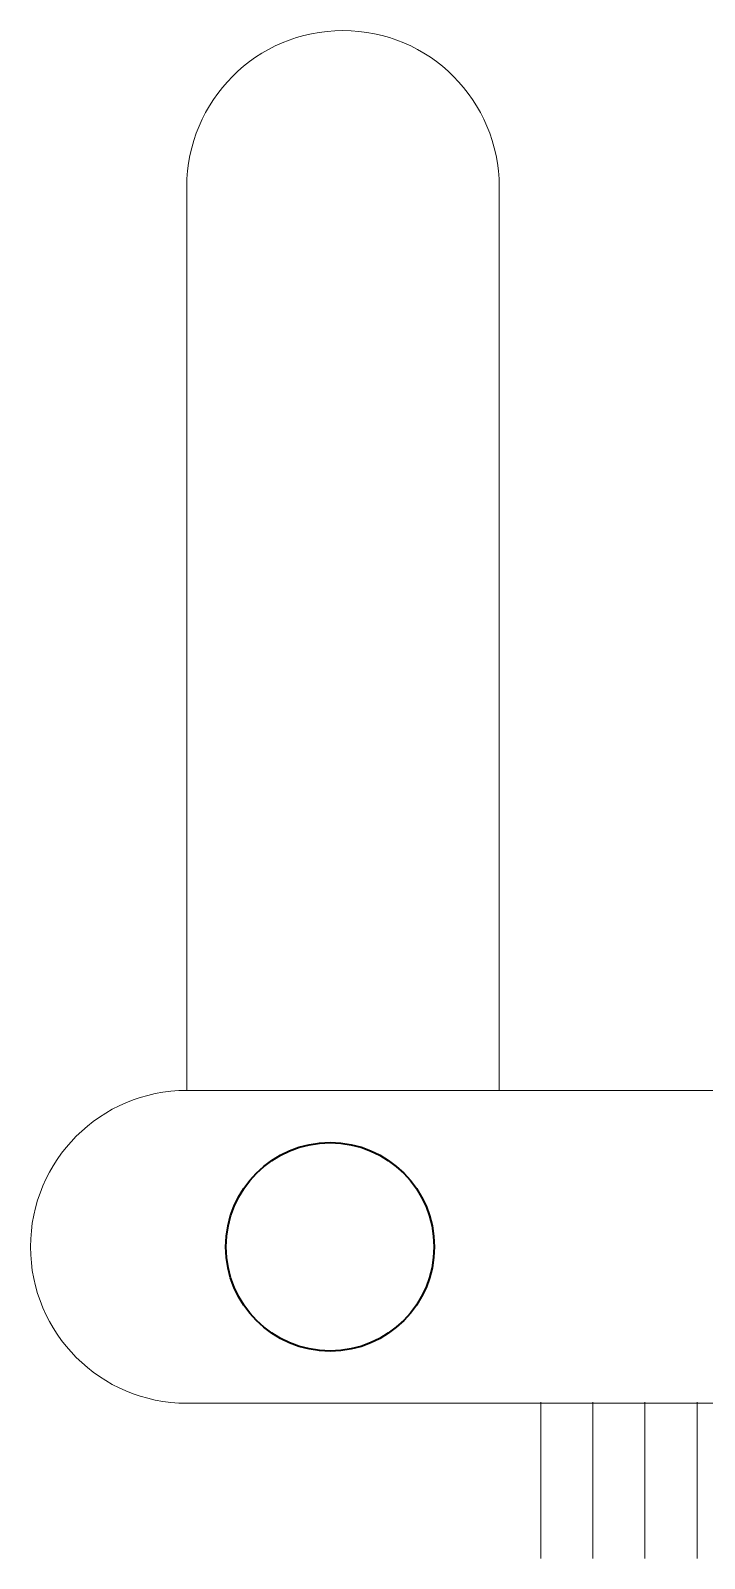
# Model space of a CAD drawing. Header units: inches. Extents: x 13 to 261, y -112 to -47.
# Drawn here: x 167.66 to 171.55, y -86.62 to -77.83 of the extents above; entities that cross this region are included whole.
import ezdxf

# ---------------------------------------------------------------- set-up
doc = ezdxf.new("R2010")
doc.units = ezdxf.units.IN
doc.header["$MEASUREMENT"] = 0
doc.linetypes.add('ACAD_ISO04W100', pattern=[30, 24, -3, 0, -3])
for name, color, linetype, lineweight in [('BANQUETA', 2, 'Continuous', 18), ('COLUMNAS', 20, 'Continuous', 40), ('EJES', 1, 'ACAD_ISO04W100', 13)]:
    doc.layers.add(name, color=color, linetype=linetype, lineweight=lineweight)

msp = doc.modelspace()

# ---------------------------------------------------------------- linework, layer by layer
at = {"layer": 'BANQUETA'}
for p, q in [((168.5648, -78.7268), (168.5648, -83.9268)), ((170.3648, -78.7268), (170.3648, -83.9268)), ((168.5648, -83.9268), (188.4902, -83.9268)), ((168.5648, -85.7268), (249.7834, -85.7268))]:
    msp.add_line(p, q, dxfattribs=at)
for centre, start, end in [((169.4648, -78.7268), 0, 180), ((168.5648, -84.8268), 90, 270)]:
    msp.add_arc(centre, 0.9, start, end, dxfattribs=at)
at = {"layer": 'COLUMNAS'}
msp.add_circle((169.3902, -84.8268), 0.6, dxfattribs=at)
at = {"layer": 'EJES'}
msp.add_line((170.6042, -86.6202), (170.6042, -85.7202), dxfattribs=at)
at = {"layer": 'EJES', "ltscale": 0.3}
for p, q in [((170.9042, -86.6202), (170.9042, -85.7202)), ((171.2042, -86.6202), (171.2042, -85.7202)), ((171.5042, -86.6202), (171.5042, -85.7202))]:
    msp.add_line(p, q, dxfattribs=at)

doc.saveas('drawing.dxf')
